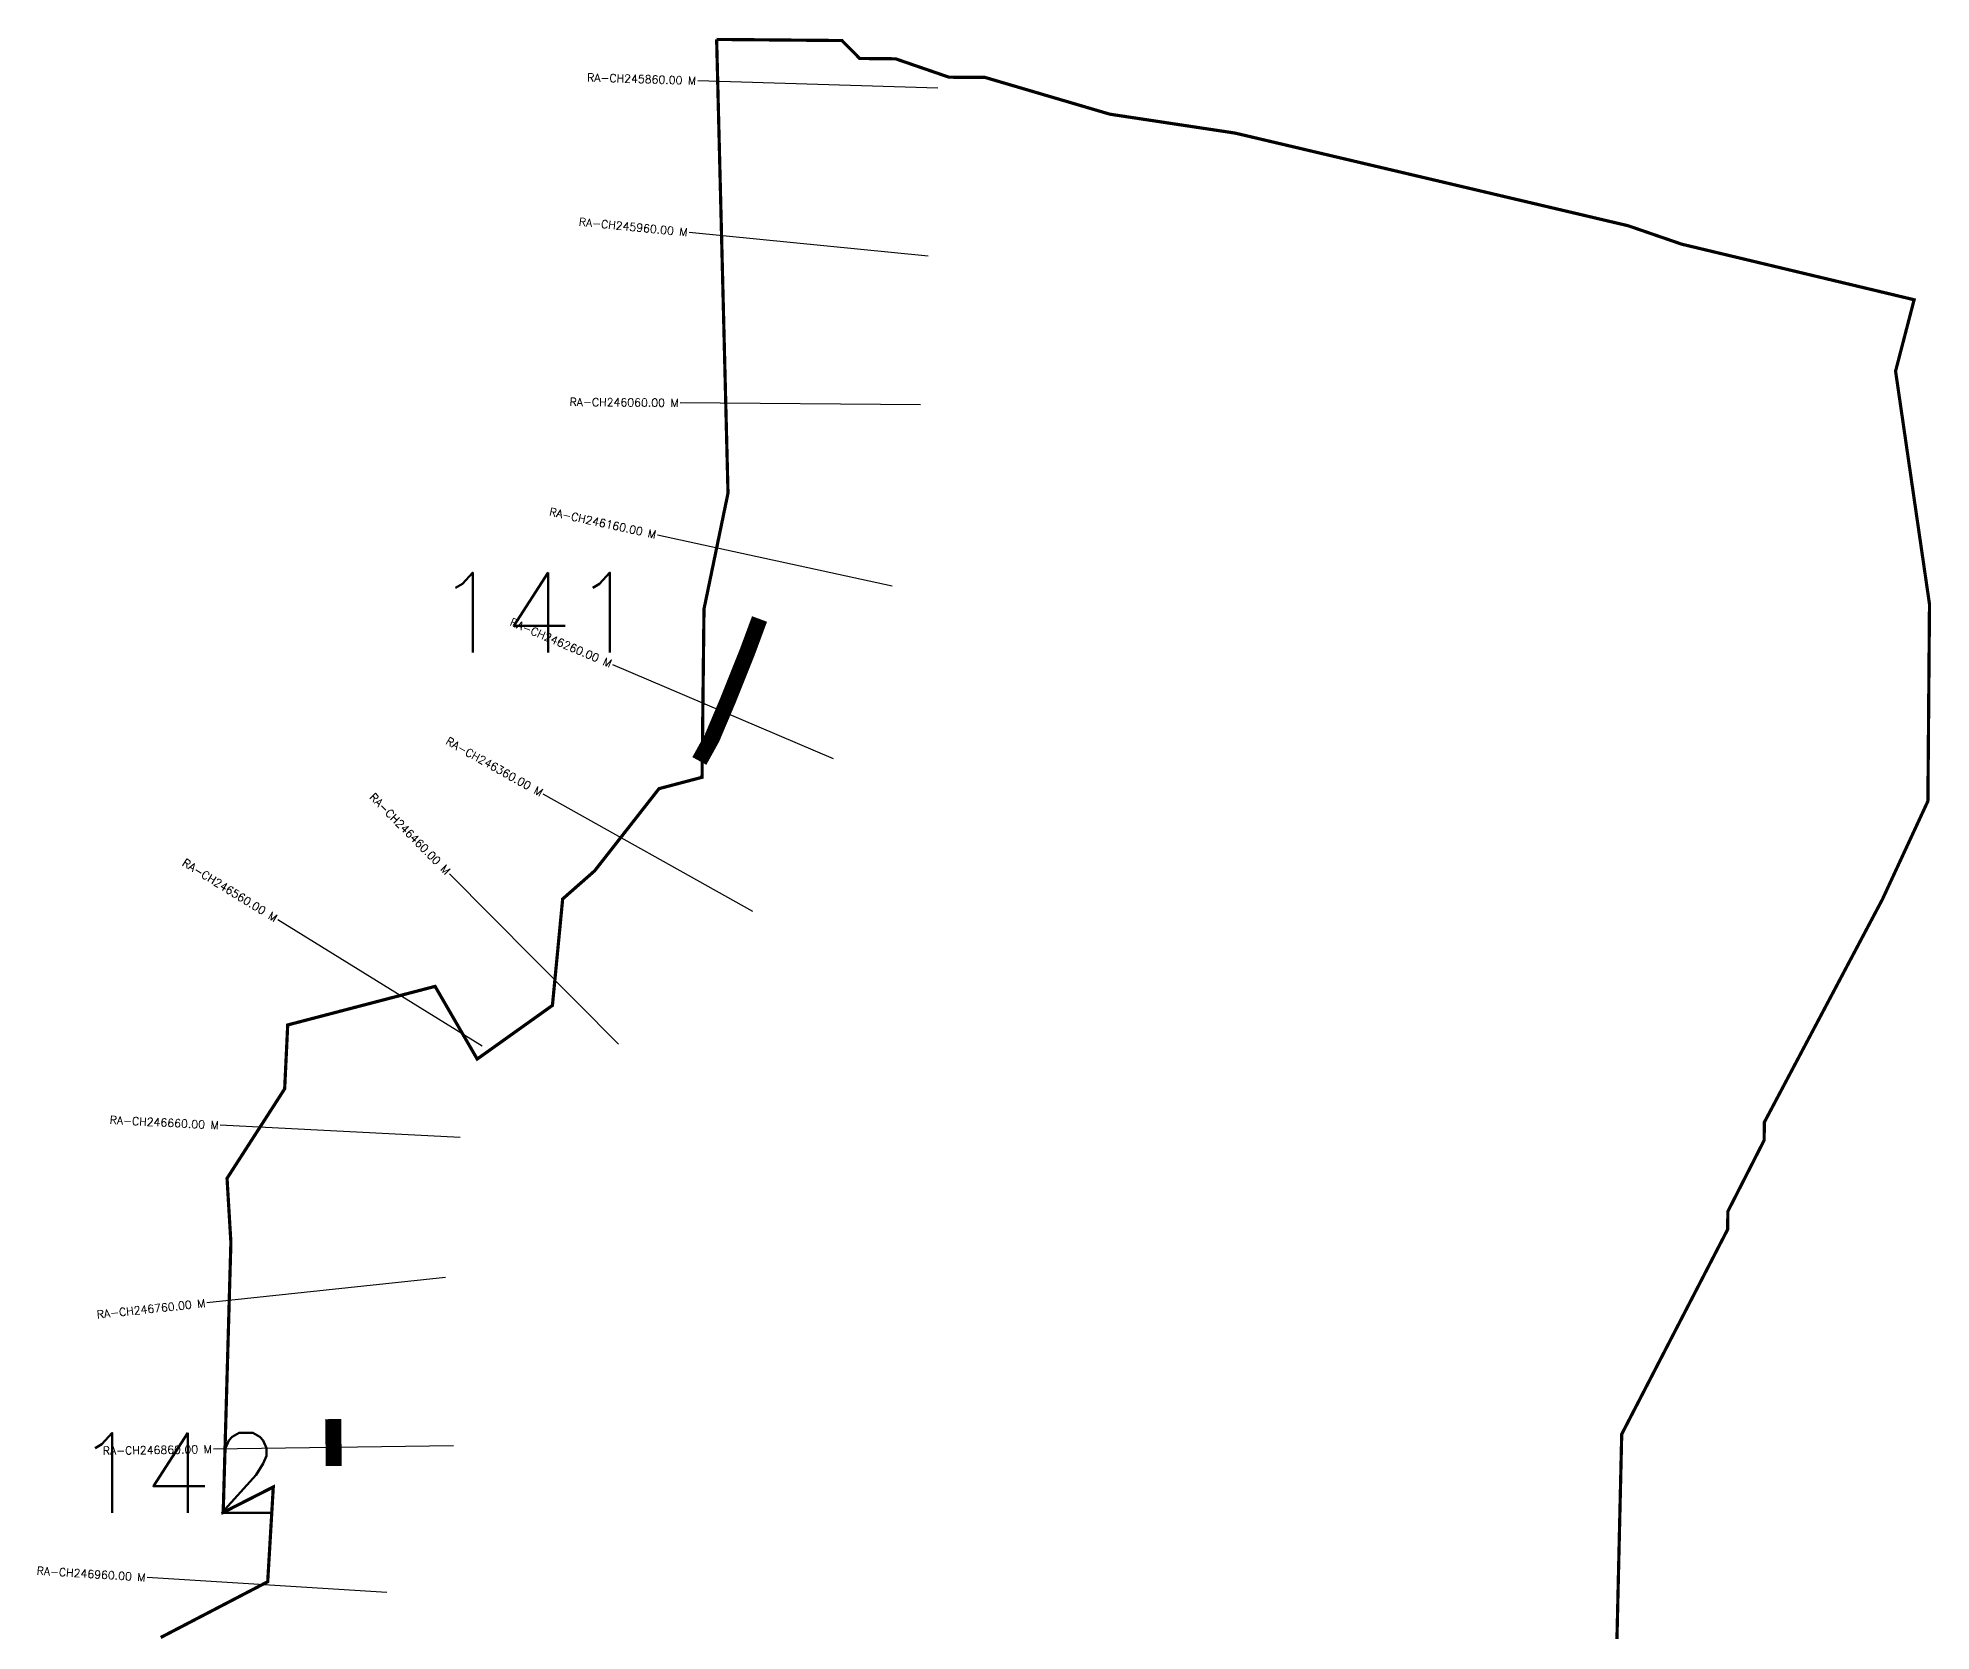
# Model space of a CAD drawing. Header units: metres. Extents: x 277539 to 279535, y 2042715 to 2046581.
# Drawn here: x 278261 to 279444, y 2045586 to 2046581 of the extents above; entities that cross this region are included whole.
import ezdxf
from ezdxf.enums import TextEntityAlignment as Align

# ---------------------------------------------------------------- set-up
doc = ezdxf.new("R2010")
doc.units = ezdxf.units.M
for name, color, linetype in [('ARTIFICIALLY PROTECTED', 4, 'Continuous'), ('CS', 134, 'Continuous'), ('CSMark', 6, 'Continuous')]:
    doc.layers.add(name, color=color, linetype=linetype)
doc.styles.get("Standard").update_dxf_attribs({"font": 'simplex.shx'})

msp = doc.modelspace()

# ---------------------------------------------------------------- linework, layer by layer
at = {"color": 6, "const_width": 2, "flags": 128}
for points in [[(278338.2, 2045582), (278405, 2045616.8), (278408.5, 2045676), (278377.2, 2045660.1), (278382, 2045828.8), (278379.6, 2045868.8), (278415.6, 2045924.7), (278417.5, 2045964.6), (278509.6, 2045988.7), (278535.9, 2045943.3), (278582.9, 2045976.8), (278589.3, 2046043.3), (278609.3, 2046060.9), (278649.5, 2046112.2), (278676.4, 2046119.3), (278677.6, 2046224.4), (278692.6, 2046296.8), (278685.5, 2046580.2)], [(278685.5, 2046580.2), (278763.8, 2046579.5), (278774.9, 2046568.3), (278797.3, 2046568.1), (278830.7, 2046556.6), (278853.1, 2046556.5), (278931.2, 2046533.5), (279009.4, 2046521.7), (279255.1, 2046463.8), (279288.5, 2046452.3), (279433.7, 2046417.6), (279422.1, 2046373), (279443.3, 2046227.4), (279442.3, 2046104.4), (279413.9, 2046043.1), (279340.1, 2045903.8), (279340, 2045892.6), (279317.3, 2045848.1), (279317.2, 2045836.9), (279251, 2045709), (279248, 2045580.2)]]:
    msp.add_lwpolyline(points, dxfattribs=at)
at = {"layer": 'ARTIFICIALLY PROTECTED', "const_width": 10, "flags": 128}
for points in [[(278712.3, 2046218.2), (278704.6, 2046197.4), (278692.6, 2046167.4), (278682.6, 2046143.8), (278674.7, 2046129.5)], [(278445.9, 2045718.4), (278446.3, 2045689.1)]]:
    msp.add_lwpolyline(points, dxfattribs=at)
at = {"layer": 'CS'}
for p, q in [((278823.6, 2046549.8), (278673.7, 2046554.3)), ((278817.6, 2046444.9), (278668.3, 2046459.6)), ((278812.8, 2046351.9), (278662.8, 2046353.2)), ((278795.2, 2046238.6), (278648.6, 2046270.6)), ((278758.6, 2046130.9), (278620.6, 2046189.6)), ((278708.1, 2046035.4), (278577.2, 2046108.7)), ((278624.1, 2045952.5), (278518.6, 2046059.1)), ((278538.9, 2045951.4), (278411.3, 2046030.3)), ((278525.2, 2045894.4), (278375.4, 2045901.9)), ((278516.1, 2045806.9), (278366.9, 2045791)), ((278521.1, 2045701.7), (278371.1, 2045699.6)), ((278479.4, 2045610.1), (278329.7, 2045619.5))]:
    msp.add_line(p, q, dxfattribs=at)

# ---------------------------------------------------------------- texts
at = {"char_height": 50, "attachment_point": 1}
for s, insert in [('141', (278509.5, 2046247.2)), ('142', (278284.3, 2045709.8))]:
    msp.add_mtext_dynamic_manual_height_columns(s, width=84.374, gutter_width=1, heights=[74.2], dxfattribs=dict(at, insert=insert))
at = {"layer": 'CSMark'}
for s, rotation, p in [('RA-CH245860.00 M', 358.2669, (278672.7, 2046554.4)), ('RA-CH245960.00 M', 354.4014, (278667.3, 2046459.7)), ('RA-CH246060.00 M', 359.5219, (278661.8, 2046353.2)), ('RA-CH246160.00 M', 347.6697, (278647.7, 2046270.8)), ('RA-CH246260.00 M', 336.9773, (278619.6, 2046190)), ('RA-CH246360.00 M', 330.7383, (278576.4, 2046109.2)), ('RA-CH246460.00 M', 314.712, (278517.9, 2046059.8)), ('RA-CH246560.00 M', 328.2805, (278410.4, 2046030.8)), ('RA-CH246660.00 M', 357.1475, (278374.4, 2045901.9)), ('RA-CH246760.00 M', 6.1172, (278366, 2045790.9)), ('RA-CH246860.00 M', 0.803, (278370.1, 2045699.6)), ('RA-CH246960.00 M', 356.4168, (278328.7, 2045619.5))]:
    msp.add_text(s, height=5, rotation=rotation, dxfattribs=at).set_placement(p, align=Align.MIDDLE_RIGHT)

doc.saveas('drawing.dxf')
